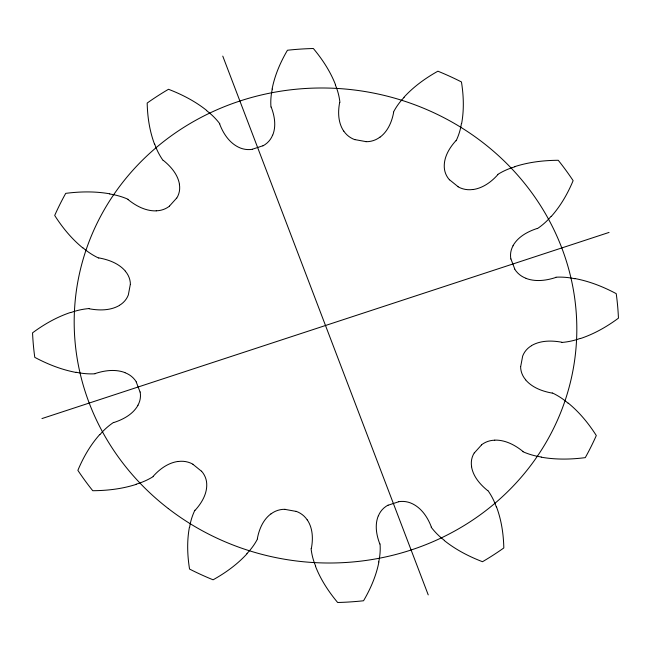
<?xml version="1.0" encoding="UTF-8"?>
<svg xmlns="http://www.w3.org/2000/svg" width="651" height="651" viewBox="0 0 651 651"><rect width="100%" height="100%" fill="white"/><g stroke="black" fill="none" stroke-linecap="round" stroke-linejoin="round"><path stroke-width="0.98" d="M130.29 284.56L128.328 294.96A21.752 20.515 7.4 0 1 119.499 305.295M520.71 366.44L522.672 356.04A21.752 20.515 7.4 0 1 531.501 345.705M339.667 102.427C337.804 112.037 338.089 122.779 343.736 131.136M311.333 548.573C313.196 538.963 312.911 528.221 307.264 519.864M189.368 527.432C186.853 541.168 187.35 555.311 189.547 569.055A293.471 276.805 7.4 0 0 213.097 579.805C225.571 572.831 237.363 564.352 247.03 553.749M461.632 123.568C464.147 109.832 463.65 95.689 461.453 81.945A293.471 276.805 7.4 0 0 437.903 71.195C425.428 78.169 413.637 86.648 403.97 97.251M272.094 89.041C274.763 75.296 280.394 62.276 287.449 50.241A293.471 276.805 7.4 0 1 313.351 48.508C322.457 59.412 330.374 71.488 335.525 84.776M378.906 561.959C376.237 575.704 370.606 588.724 363.551 600.759A293.471 276.805 7.4 0 1 337.649 602.492C328.543 591.588 320.626 579.512 315.475 566.224M257.34 538.735C259.065 529.312 263.085 519.701 270.971 513.826M393.66 112.265C391.935 121.688 387.915 131.299 380.029 137.174M272.671 135.229C276.39 126.156 274.608 115.902 271.19 107.033M378.329 515.771C374.61 524.844 376.392 535.098 379.81 543.967M138.012 405.239C132.983 414.272 123.299 419.431 113.795 422.548M512.988 245.761C518.017 236.728 527.701 231.569 537.205 228.452M176.649 198.099L169.431 206.107M474.351 452.901L481.569 444.893M455.912 140.681C449.345 147.915 443.787 157.151 444.275 167.242A21.752 20.515 7.4 0 0 449.459 179.822M195.088 510.319C201.655 503.085 207.213 493.849 206.725 483.758A21.752 20.515 7.4 0 0 201.541 471.178M99.741 434.542C90.367 445.032 83.271 457.401 77.876 470.356A293.471 276.805 7.4 0 0 92.751 490.716C107.415 490.626 122.185 488.901 136.181 484.385M551.259 216.457C560.633 205.968 567.729 193.599 573.124 180.644A293.471 276.805 7.4 0 0 558.249 160.284C543.585 160.374 528.815 162.099 514.819 166.615M153.131 476.361C159.69 469.029 168.243 462.739 178.219 461.421M497.869 174.639C491.31 181.971 482.757 188.261 472.781 189.579M119.54 305.36C110.442 310.69 99.302 310.617 89.22 308.777M531.46 345.64C540.558 340.31 551.698 340.383 561.78 342.223M262.89 145.775L252.352 149.234M388.11 505.225L398.648 501.766M70.609 312.431C56.873 317.004 44.146 324.247 32.55 332.848A293.471 276.805 7.4 0 0 34.78 357.35C47.743 364.267 61.585 369.735 76.061 372.445M580.391 338.569C594.127 333.996 606.854 326.753 618.45 318.152A293.471 276.805 7.4 0 0 616.22 293.65C603.257 286.733 589.415 281.265 574.939 278.555M41.957 418.569L609.043 232.431M95.111 373.568C104.64 370.419 115.325 368.971 124.935 372.592M555.889 277.432C546.36 280.581 535.675 282.029 526.065 278.408M156.248 210.875C145.726 211.176 135.929 205.952 127.962 199.483M494.752 440.125C505.274 439.824 515.071 445.048 523.038 451.517M365.911 141.609L354.868 139.599M285.089 509.391L296.132 511.401M109.767 193.819C95.241 191.239 80.325 191.484 65.727 193.363A293.471 276.805 7.4 0 0 54.7 215.457C62.398 227.573 71.634 238.819 82.783 247.925M541.233 457.181C555.759 459.761 570.675 459.516 585.273 457.637A293.471 276.805 7.4 0 0 596.3 435.543C588.602 423.427 579.366 412.181 568.217 403.075M98.822 257.894C108.636 259.676 118.759 263.354 125.391 271.15M552.178 393.106C542.364 391.324 532.241 387.646 525.609 379.85M458.101 186.715L449.524 179.774M192.899 464.285L201.476 471.226M206.733 110.491C195.3 101.328 182.142 94.533 168.503 89.285A293.471 276.805 7.4 0 0 147.183 103.045C147.492 117.017 149.6 131.071 154.531 144.188M444.267 540.509C455.7 549.672 468.858 556.467 482.497 561.715A293.471 276.805 7.4 0 0 503.817 547.955C503.508 533.983 501.4 519.929 496.469 506.812M163.271 160.333C170.822 166.436 177.796 174.403 179.464 184.266M487.729 490.667C480.178 484.564 473.204 476.597 471.536 466.734M514.762 269.009L510.937 258.992M136.238 381.991L140.063 392.008M431.369 527.05C427.837 517.659 421.897 508.504 412.685 503.898A21.752 20.515 7.4 0 0 398.632 501.685M219.631 123.95C223.163 133.341 229.103 142.496 238.315 147.102A21.752 20.515 7.4 0 0 252.368 149.315M222.772 56.116L428.228 594.884M380.046 543.959A67.273 63.456 7.4 0 1 378.695 561.919M378.418 515.804A21.906 20.661 7.4 0 1 388.053 505.143M444.397 540.346A67.273 63.456 7.4 0 1 431.174 527.18M487.925 490.545A67.273 63.456 7.4 0 1 496.265 506.869M471.625 466.718A21.906 20.661 7.4 0 1 474.262 452.852M481.512 444.836A21.752 20.515 7.4 0 1 494.752 440.198M541.258 456.986A67.273 63.456 7.4 0 1 522.94 451.729M552.284 392.903A67.273 63.456 7.4 0 1 568.079 403.221M525.683 379.802A21.906 20.661 7.4 0 1 520.605 366.44M580.31 338.382A67.273 63.456 7.4 0 1 561.805 342.45M555.873 277.204A67.273 63.456 7.4 0 1 574.89 278.758M526.098 278.327A21.906 20.661 7.4 0 1 514.672 269.058M510.856 259.008A21.752 20.515 7.4 0 1 513.061 245.793M551.088 216.335A67.273 63.456 7.4 0 1 537.352 228.639M497.73 174.444A67.273 63.456 7.4 0 1 514.884 166.811M472.764 189.498A21.906 20.661 7.4 0 1 458.052 186.796M461.421 123.535A67.273 63.456 7.4 0 1 456.131 140.779M393.44 112.159A67.273 63.456 7.4 0 1 404.133 97.39M379.972 137.109A21.906 20.661 7.4 0 1 365.911 141.706M354.844 139.672A21.752 20.515 7.4 0 1 343.801 131.095M335.33 84.85A67.273 63.456 7.4 0 1 339.912 102.41M270.954 107.041A67.273 63.456 7.4 0 1 272.305 89.081M272.582 135.196A21.906 20.661 7.4 0 1 262.947 145.857M206.603 110.654A67.273 63.456 7.4 0 1 219.826 123.82M163.076 160.455A67.273 63.456 7.4 0 1 154.735 144.131M179.375 184.282A21.906 20.661 7.4 0 1 176.738 198.148M169.488 206.164A21.752 20.515 7.4 0 1 156.248 210.802M109.742 194.014A67.273 63.456 7.4 0 1 128.06 199.271M98.716 258.097A67.273 63.456 7.4 0 1 82.921 247.779M125.317 271.198A21.906 20.661 7.4 0 1 130.395 284.56M70.69 312.618A67.273 63.456 7.4 0 1 89.195 308.55M95.127 373.796A67.273 63.456 7.4 0 1 76.11 372.242M124.902 372.673A21.906 20.661 7.4 0 1 136.328 381.942M140.144 391.992A21.752 20.515 7.4 0 1 137.939 405.207M99.912 434.665A67.273 63.456 7.4 0 1 113.648 422.361M153.27 476.556A67.273 63.456 7.4 0 1 136.116 484.189M178.236 461.502A21.906 20.661 7.4 0 1 192.948 464.204M189.579 527.465A67.273 63.456 7.4 0 1 194.869 510.221M257.56 538.841A67.273 63.456 7.4 0 1 246.867 553.61M271.028 513.891A21.906 20.661 7.4 0 1 285.089 509.294M296.156 511.328A21.752 20.515 7.4 0 1 307.199 519.905M315.67 566.15A67.273 63.456 7.4 0 1 311.088 548.59M168.3 508.569A251.546 237.265 7.4 0 0 573.913 365.016A251.546 237.265 7.4 0 0 234.295 102.923A251.546 237.265 7.4 0 0 168.3 508.569"/></g></svg>
